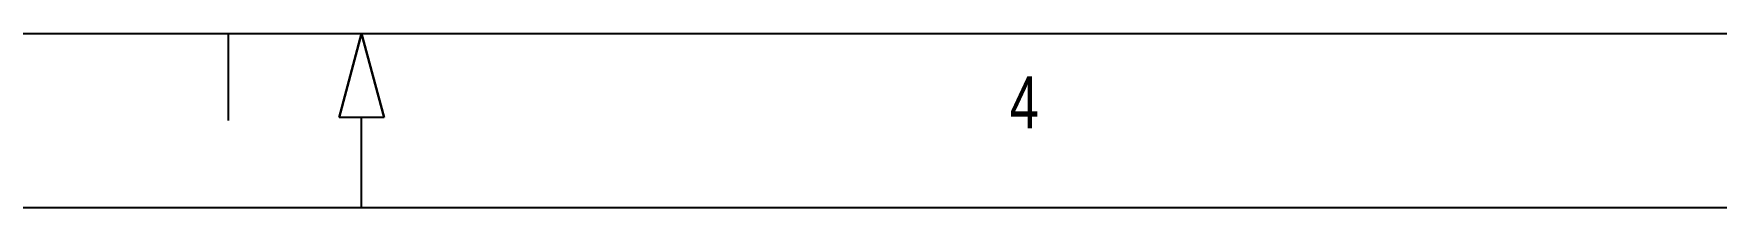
# Model space of a CAD drawing. Header units: millimetres. Extents: x 0 to 594, y 0 to 420.
# Drawn here: x 200.1 to 297, y 0 to 10 of the extents above; entities that cross this region are included whole.
import ezdxf

# ---------------------------------------------------------------- set-up
doc = ezdxf.new("R2010")
doc.units = ezdxf.units.MM
for name, color, linetype in [('COTAS', 1, 'Continuous'), ('FORMATO', 1, 'Continuous'), ('TEXTO', 5, 'Continuous')]:
    doc.layers.add(name, color=color, linetype=linetype)
doc.styles.add('SLDTEXTSTYLE0', font='TXT', dxfattribs={"width": 0.75})

msp = doc.modelspace()

# ---------------------------------------------------------------- linework, layer by layer
at = {"layer": 'COTAS'}
msp.add_line((0, 0), (594, 0), dxfattribs=at)
msp.add_line((0, 0), (594, 0), dxfattribs=at)
at = {"layer": 'FORMATO'}
for p, q in [((25, 10), (584, 10)), ((211.33333, 5), (211.33333, 10)), ((219, 10), (217.7059, 5.17037)), ((217.7059, 5.17037), (219, 10)), ((217.7059, 5.17037), (219, 10)), ((219, 10), (217.7059, 5.17037)), ((219, 10), (220.2941, 5.17037)), ((219, 10), (220.2941, 5.17037)), ((220.2941, 5.17037), (219, 10)), ((219, 10), (220.2941, 5.17037)), ((220.2941, 5.17037), (217.7059, 5.17037)), ((220.2941, 5.17037), (217.7059, 5.17037)), ((219, 0), (219, 5.17037)), ((0, 0), (594, 0))]:
    msp.add_line(p, q, dxfattribs=at)

# ---------------------------------------------------------------- texts
at = {"layer": 'TEXTO', "insert": (256.31352, 7.54317), "char_height": 3, "attachment_point": 1, "style": 'SLDTEXTSTYLE0'}
msp.add_mtext('4', dxfattribs=at)

doc.saveas('drawing.dxf')
